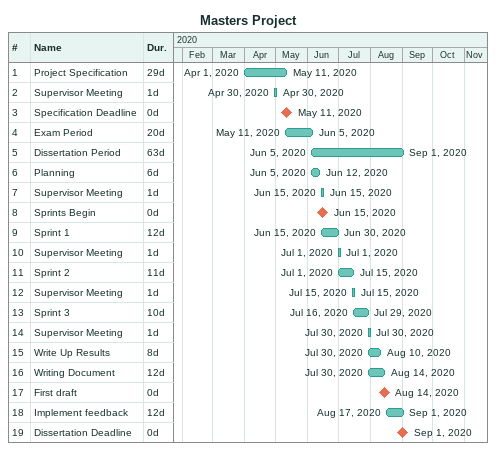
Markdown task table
Masters Project

| ID | Task | Duration | Start | Finish |
|---|---|---|---|---|
| 1 | Project Specification | 29d | 2020-04-01 | 2020-05-11 |
| 2 | Supervisor Meeting | 1d | 2020-04-30 | 2020-04-30 |
| 3 | Specification Deadline | 0d | 2020-05-11 | 2020-05-11 |
| 4 | Exam Period | 20d | 2020-05-11 | 2020-06-05 |
| 5 | Dissertation Period | 63d | 2020-06-05 | 2020-09-01 |
| 6 | Planning | 6d | 2020-06-05 | 2020-06-12 |
| 7 | Supervisor Meeting | 1d | 2020-06-15 | 2020-06-15 |
| 8 | Sprints Begin | 0d | 2020-06-15 | 2020-06-15 |
| 9 | Sprint 1 | 12d | 2020-06-15 | 2020-06-30 |
| 10 | Supervisor Meeting | 1d | 2020-07-01 | 2020-07-01 |
| 11 | Sprint 2 | 11d | 2020-07-01 | 2020-07-15 |
| 12 | Supervisor Meeting | 1d | 2020-07-15 | 2020-07-15 |
| 13 | Sprint 3 | 10d | 2020-07-16 | 2020-07-29 |
| 14 | Supervisor Meeting | 1d | 2020-07-30 | 2020-07-30 |
| 15 | Write Up Results | 8d | 2020-07-30 | 2020-08-10 |
| 16 | Writing Document | 12d | 2020-07-30 | 2020-08-14 |
| 17 | First draft | 0d | 2020-08-14 | 2020-08-14 |
| 18 | Implement feedback | 12d | 2020-08-17 | 2020-09-01 |
| 19 | Dissertation Deadline | 0d | 2020-09-01 | 2020-09-01 |
